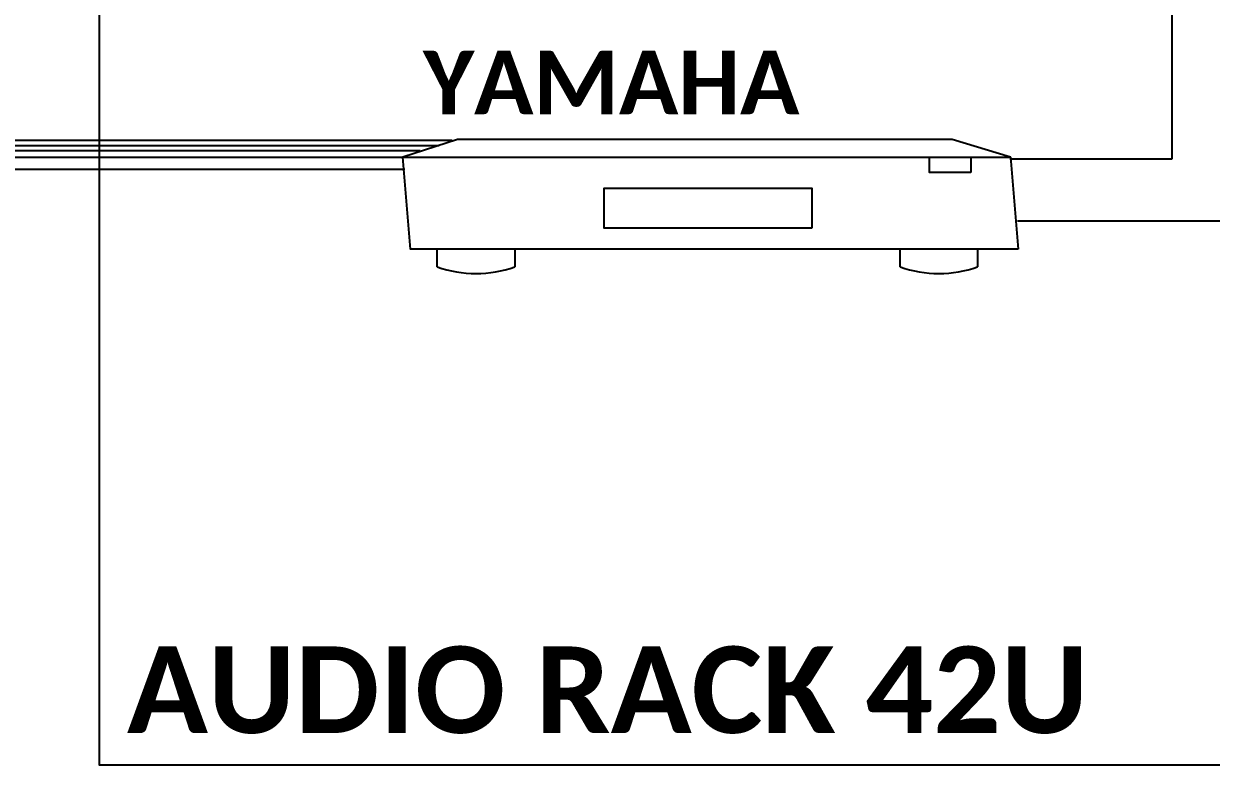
# Model space of a CAD drawing. Header units: inches. Extents: x 110042 to 357611, y 89798 to 292388.
# Drawn here: x 175987 to 235656, y 89798 to 127076 of the extents above; entities that cross this region are included whole.
import ezdxf

# ---------------------------------------------------------------- set-up
doc = ezdxf.new("R2010")
doc.units = ezdxf.units.IN
doc.header["$MEASUREMENT"] = 0
doc.layers.add('PMK35', color=7, linetype='Continuous')
doc.styles.add('PMK', font='ROMANS.shx')

# ---------------------------------------------------------------- blocks, each defined once
blk = doc.blocks.new('DVD')
at = {"color": 250}
for p, q in [((1478834, 370861.1), (1478768.2, 370840.2)), ((1479426.3, 370861.1), (1478834, 370861.1)), ((1479496, 370840.2), (1479426.3, 370861.1)), ((1478809.6, 370708.6), (1478809.6, 370729.8)), ((1478902.5, 370729.8), (1478902.5, 370708.6)), ((1479363.8, 370708.6), (1479363.8, 370729.8)), ((1479456.7, 370729.8), (1479456.7, 370708.6))]:
    blk.add_line(p, q, dxfattribs=at)
for points in [[(1479505.4, 370729.8), (1478777.5, 370729.8), (1478768.2, 370840.2), (1479496, 370840.2)], [(1479448.7, 370821.6), (1479399.1, 370821.6), (1479399.1, 370840.2), (1479448.7, 370840.2)], [(1479258, 370755.1), (1479009.6, 370755.1), (1479009.6, 370802.8), (1479258, 370802.8)]]:
    blk.add_lwpolyline(points, close=True, dxfattribs=at)
for centre in [(1478856, 370838.5), (1479410.3, 370838.5)]:
    blk.add_arc(centre, 137.9, 250.3185, 289.6815, dxfattribs=at)

msp = doc.modelspace()

# ---------------------------------------------------------------- linework, layer by layer
at = {"color": 4}
for p, q in [((233683, 221943), (233683, 120271)), ((233683, 120271), (225533, 120271))]:
    msp.add_line(p, q, dxfattribs=at)
at = {"color": 5}
for p, q in [((197506, 121200), (172369, 121200)), ((195902, 120693), (166650, 120693)), ((196854, 120944), (169410, 120944)), ((195059, 120346), (157274, 120346)), ((195133, 119741), (159746, 119741))]:
    msp.add_line(p, q, dxfattribs=at)
at = {"color": 3}
msp.add_line((225917, 117173), (255332, 117173), dxfattribs=at)
at = {"layer": 'PMK35', "color": 0}
msp.add_lwpolyline([(179792, 250005), (243988, 250005), (244131, 89798), (179792, 89798), (179792, 215215), (179792, 215215), (179792, 243155), (179792, 243155)], close=True, dxfattribs=at)

# ---------------------------------------------------------------- block references
at = {"color": 10, "xscale": 41.95610814218269, "yscale": 41.95610814218269, "zscale": 41.95610814218269}
msp.add_blockref('DVD', (-61848329, -15438638, 847), dxfattribs=at)

# ---------------------------------------------------------------- texts
at = {"layer": 'PMK35', "insert": (196062, 125717, 847), "char_height": 3827.14, "width": 64936.14, "attachment_point": 1, "style": 'PMK'}
msp.add_mtext('{\\fCalibri|b1|i0|c0|p34;\\H0.83333x;YAMAHA}', dxfattribs=at)
at = {"layer": 'PMK35', "color": 1, "insert": (181176, 95772), "char_height": 5222.73, "width": 88615.59, "attachment_point": 1, "style": 'PMK'}
msp.add_mtext('{\\fCalibri|b1|i0|c0|p34;\\H0.83333x;AUDIO RACK 42U}', dxfattribs=at)

doc.saveas('drawing.dxf')
